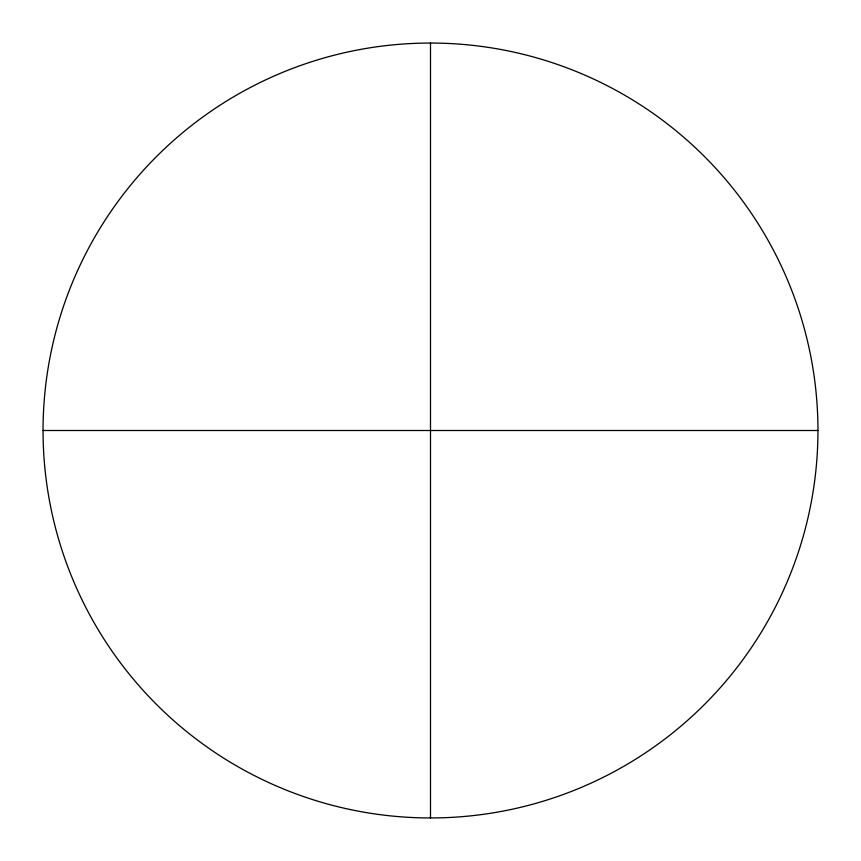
<?xml version="1.0" encoding="UTF-8"?>
<svg xmlns="http://www.w3.org/2000/svg" width="861" height="861" viewBox="0 0 861 861"><rect width="100%" height="100%" fill="white"/><g stroke="black" fill="none" stroke-linecap="round" stroke-linejoin="round"><path stroke-width="1.29" d="M43.05 430.5L817.95 430.5A387.45 387.45 0 0 1 236.775 766.042A387.45 387.45 0 0 1 236.775 94.958A387.45 387.45 0 0 1 817.95 430.5M430.5 43.05L430.5 817.95"/></g></svg>
